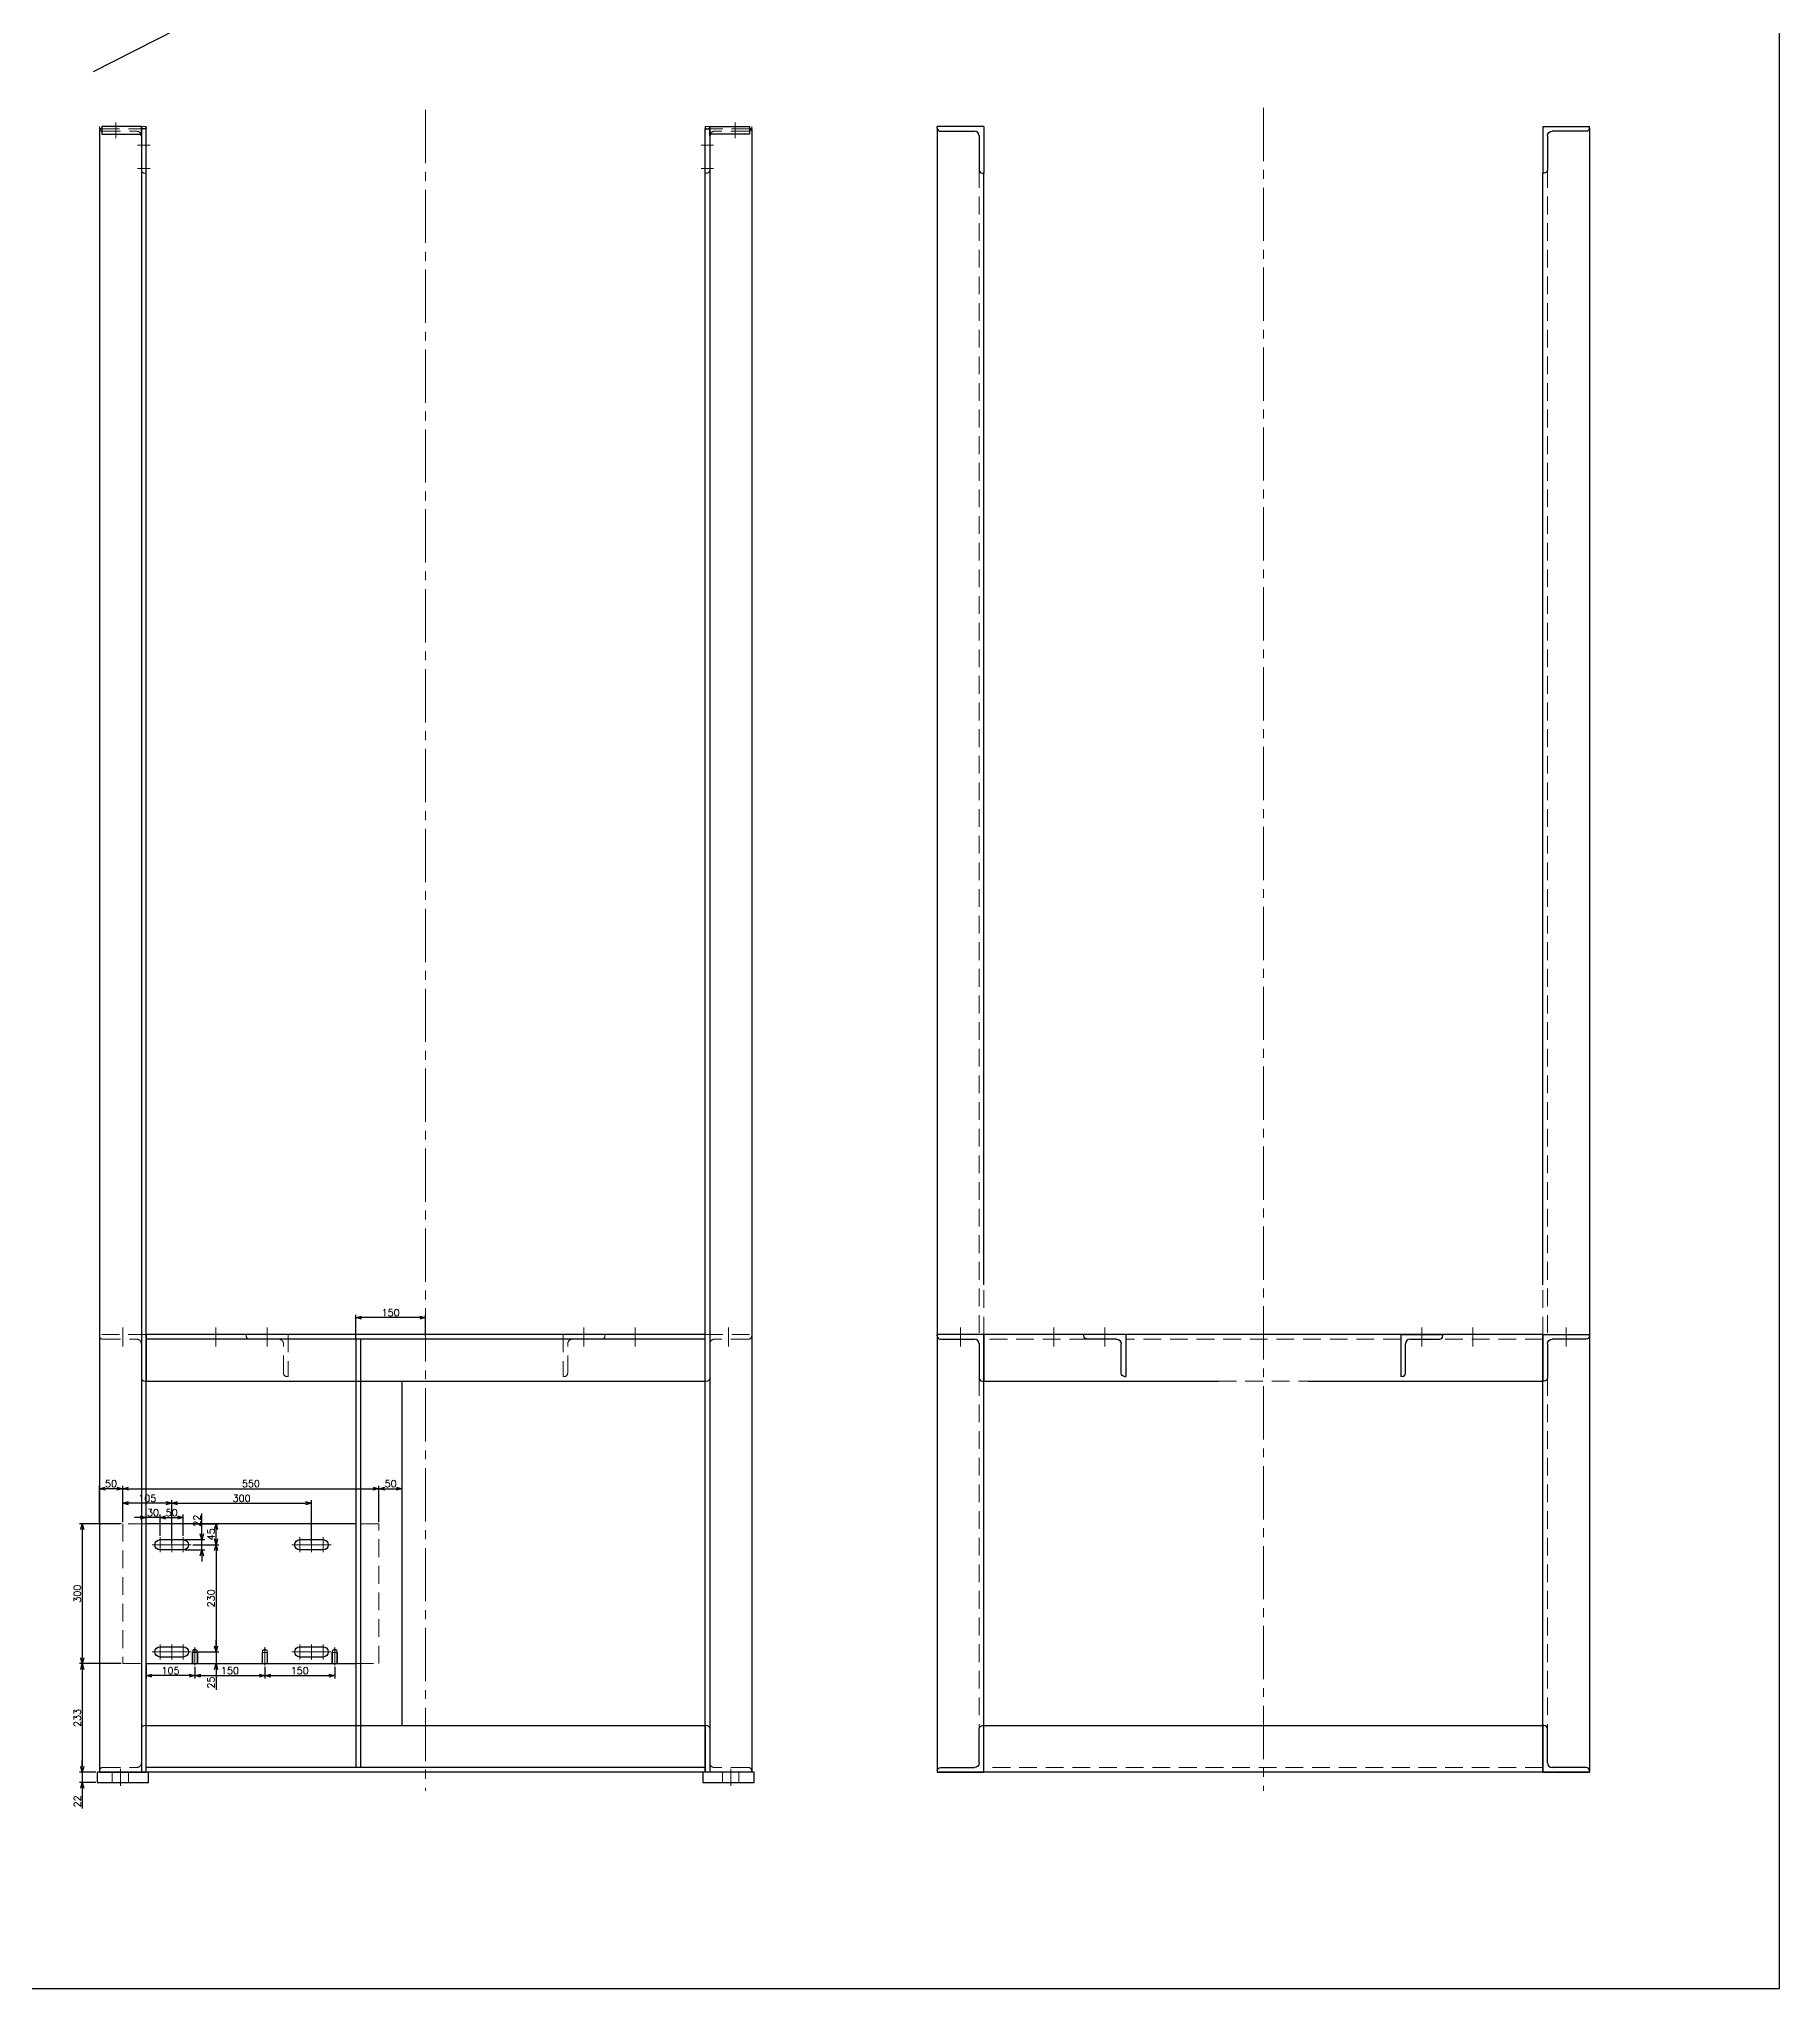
# Model space of a CAD drawing. Header units: millimetres. Extents: x -16130 to 36813, y -8099 to 27484.
# Drawn here: x -5386 to -1651, y 6325 to 10509 of the extents above; entities that cross this region are included whole.
import ezdxf

# ---------------------------------------------------------------- set-up
doc = ezdxf.new("R2010")
doc.units = ezdxf.units.MM
doc.header["$LTSCALE"] = 6
doc.header["$PDMODE"] = 99
doc.header["$PDSIZE"] = 1
doc.linetypes.add('CENTER2', pattern=[28.575, 19.05, -3.175, 3.175, -3.175])
doc.linetypes.add('HIDDEN', pattern=[9.525, 6.35, -3.175])
for name, color, linetype, lineweight in [('04_HIDDEN', 2, 'HIDDEN', 13), ('05_CENTER', 4, 'CENTER2', 13), ('08_DIM', 3, 'Continuous', 13)]:
    doc.layers.add(name, color=color, linetype=linetype, lineweight=lineweight)
doc.layers.add('10_DRAFT', color=8, linetype='Continuous', lineweight=0, plot=False)
doc.styles.add('KSS_TXT', font='txt.shx', dxfattribs={"bigfont": 'extfont2.shx'})
doc.dimstyles.new('KSS_DIM', dxfattribs={"dimtxt": 3, "dimasz": 2.5, "dimexe": 1.25, "dimexo": 0.625, "dimtad": 1, "dimdsep": 46, "dimtxsty": 'KSS_TXT', "dimblk": 'OPEN30', "dimcen": 0, "dimazin": 2, "dimtfac": 0.75, "dimtmove": 0, "dimatfit": 3, "dimldrblk": 'OPEN30', "dimfxl": 1, "dimtolj": 1, "dimarcsym": 0})

# ---------------------------------------------------------------- blocks, each defined once
blk = doc.blocks.new('A$C2B834F33_1_1')
at = {"color": 0}
for p, q in [((0, 0), (-100, 0)), ((-100, -3), (-100, 0)), ((0, 0), (0, -100)), ((-93, -10), (-20, -10)), ((-10, -20), (-10, -93)), ((-3, -100), (0, -100))]:
    blk.add_line(p, q, dxfattribs=at)
for centre, radius, start, end in [((-93, -3), 7, 180, 270), ((-20, -20), 10, 0, 90), ((-3, -93), 7, 180, 270)]:
    blk.add_arc(centre, radius, start, end, dxfattribs=at)
blk = doc.blocks.new('A$C508A7F88_1_1')
at = {"color": 0}
for p, q in [((0, 0), (0, -90)), ((0, 0), (90, 0)), ((90, -3), (90, 0)), ((10, -83), (10, -20)), ((20, -10), (83, -10)), ((3, -90), (0, -90))]:
    blk.add_line(p, q, dxfattribs=at)
for centre, radius, start, end in [((20, -20), 10, 90, 180), ((83, -3), 7, 270, 0), ((3, -83), 7, 270, 0)]:
    blk.add_arc(centre, radius, start, end, dxfattribs=at)
blk = doc.blocks.new('A$C036E680E_1_1')
at = {"color": 0}
for p, q in [((-610, 2592), (-610, -934)), ((610, 2592), (610, -934)), ((600, -5), (-600, -5)), ((-150, -5), (-150, -924)), ((-140, -5), (-140, -924)), ((-50, -834), (-50, -95)), ((600, -924), (-600, -924))]:
    blk.add_line(p, q, dxfattribs=at)
at = {"color": 3}
for points in [[(-695, 2592), (-698, 2592), (-695, 2595), (-695, 2595)], [(-610, 2592), (-607, 2592), (-610, 2595), (-610, 2595)], [(-600, 2592), (-603, 2592), (-600, 2595), (-600, 2595)], [(600, 2592), (603, 2592), (600, 2595), (600, 2595)], [(610, 2592), (607, 2592), (610, 2595), (610, 2595)], [(695, 2592), (698, 2592), (695, 2595), (695, 2595)], [(-610, 2581), (-613, 2581), (-610, 2578), (-610, 2578)], [(610, 2581), (613, 2581), (610, 2578), (610, 2578)]]:
    blk.add_lwpolyline(points, close=True, dxfattribs=at)
at = {"color": 0}
for points in [[(-610, 2597), (-695, 2597), (-695, 2581), (-610, 2581)], [(610, 2597), (695, 2597), (695, 2581), (610, 2581)], [(-600, -95), (600, -95), (600, 5), (-600, 5)], [(-600, -834), (600, -834), (600, -934), (-600, -934)], [(-705, -956), (-595, -956), (-595, -934), (-705, -934)], [(595, -956), (705, -956), (705, -934), (595, -934)]]:
    blk.add_lwpolyline(points, close=True, dxfattribs=at)
for points in [[(-695, 2592), (-700, 2592), (-700, -934), (-600, -934), (-600, 2592), (-610, 2592)], [(695, 2592), (700, 2592), (700, -934), (600, -934), (600, 2592), (610, 2592)], [(-150, -401), (-600, -401)], [(-600, -701), (-150, -701)]]:
    blk.add_lwpolyline(points, dxfattribs=at)
for points in [[(-520, -457), (-570, -457, -1), (-570, -435), (-520, -435, -1)], [(-220, -457), (-270, -457, -1), (-270, -435), (-220, -435, -1)], [(-520, -687), (-570, -687, -1), (-570, -665), (-520, -665, -1)], [(-220, -687), (-270, -687, -1), (-270, -665), (-220, -665, -1)]]:
    blk.add_lwpolyline(points, format="xyb", close=True, dxfattribs=at)
at = {"layer": '04_HIDDEN'}
for p, q in [((-695, 2592), (-610, 2592)), ((695, 2592), (610, 2592)), ((-499.7, -672), (-495, -669.3)), ((-495, -669.3), (-490.2, -672)), ((-349.7, -672), (-345, -669.3)), ((-345, -669.3), (-340.2, -672)), ((-199.7, -672), (-195, -669.3)), ((-195, -669.3), (-190.2, -672)), ((-501, -677), (-501, -701)), ((-489, -677), (-501, -677)), ((-490.2, -672), (-499.7, -672)), ((-499.7, -672), (-499.7, -701)), ((-490.2, -672), (-490.2, -701)), ((-489, -677), (-489, -701)), ((-351, -677), (-351, -701)), ((-339, -677), (-351, -677)), ((-340.2, -672), (-349.7, -672)), ((-349.7, -672), (-349.7, -701)), ((-340.2, -672), (-340.2, -701)), ((-339, -677), (-339, -701)), ((-201, -677), (-201, -701)), ((-189, -677), (-201, -677)), ((-190.2, -672), (-199.7, -672)), ((-199.7, -672), (-199.7, -701)), ((-190.2, -672), (-190.2, -701)), ((-189, -677), (-189, -701)), ((-672.5, -934), (-672.5, -956)), ((-637.5, -934), (-637.5, -956)), ((637.5, -934), (637.5, -956)), ((672.5, -934), (672.5, -956))]:
    blk.add_line(p, q, dxfattribs=at)
for points in [[(-600, -401), (-650, -401), (-650, -701), (-600, -701)], [(-150, -701), (-100, -701), (-100, -401), (-150, -401)]]:
    blk.add_lwpolyline(points, dxfattribs=at)
at = {"layer": '05_CENTER'}
for p, q in [((-664.7, 2605.8), (-664.7, 2571.9)), ((0, 2633.1), (0, -973.8)), ((664.7, 2605.8), (664.7, 2571.9)), ((-591.5, 2557), (-618.3, 2557)), ((591.5, 2557), (618.3, 2557)), ((-591.5, 2507), (-618.3, 2507)), ((591.5, 2507), (618.3, 2507)), ((-650, 19.9), (-650, -20.3)), ((-450, 19.9), (-450, -20.3)), ((-340, 19.9), (-340, -20.3)), ((340, 19.9), (340, -20.3)), ((450, 19.9), (450, -20.3)), ((650, 19.9), (650, -20.3)), ((-587.1, -446), (-502.9, -446)), ((-570, -462.1), (-570, -429.9)), ((-520, -462.1), (-520, -429.9)), ((-287.1, -446), (-202.9, -446)), ((-270, -462.1), (-270, -429.9)), ((-220, -462.1), (-220, -429.9)), ((-570, -692.1), (-570, -659.9)), ((-520, -692.1), (-520, -659.9)), ((-495, -666), (-495, -705)), ((-345, -666), (-345, -705)), ((-270, -692.1), (-270, -659.9)), ((-220, -692.1), (-220, -659.9)), ((-195, -666), (-195, -705)), ((-587.1, -676), (-502.9, -676)), ((-287.1, -676), (-202.9, -676)), ((-655, -926.5), (-655, -963.3)), ((655, -926.5), (655, -963.3))]:
    blk.add_line(p, q, dxfattribs=at)
at = {"layer": '10_DRAFT', "linetype": 'CENTER2'}
for p, q in [((-545, -462.1), (-545, -429.9)), ((-245, -462.1), (-245, -429.9)), ((-545, -692.1), (-545, -659.9)), ((-245, -692.1), (-245, -659.9))]:
    blk.add_line(p, q, dxfattribs=at)
at = {"layer": '04_HIDDEN'}
for name, p in [('A$C2B834F33_1_1', (-600, 2597)), ('A$C2B834F33_1_1', (-600, 5)), ('A$C508A7F88_1_1', (295, 5))]:
    blk.add_blockref(name, p, dxfattribs=at)
at = {"layer": '04_HIDDEN', "xscale": -1}
for name, p in [('A$C2B834F33_1_1', (600, 2597)), ('A$C508A7F88_1_1', (-295, 5)), ('A$C2B834F33_1_1', (600, 5))]:
    blk.add_blockref(name, p, dxfattribs=at)
at = {"layer": '04_HIDDEN', "xscale": -1, "rotation": 180}
blk.add_blockref('A$C2B834F33_1_1', (-600, -934), dxfattribs=at)
at = {"layer": '04_HIDDEN', "rotation": 180}
blk.add_blockref('A$C2B834F33_1_1', (600, -934), dxfattribs=at)
blk = doc.blocks.new('_Open30')
at = {"color": 0, "linetype": 'ByBlock', "lineweight": -2}
for p, q in [((-1, 0.27), (0, 0)), ((0, 0), (-1, -0.27)), ((0, 0), (-1, 0))]:
    blk.add_line(p, q, dxfattribs=at)
blk = doc.blocks.new('*D1912')
at = {"layer": '08_DIM', "color": 0, "lineweight": -2, "transparency": 16777216}
for p, q in [((-5126.1, 7297.3), (-5126.1, 7342.7)), ((-5113.6, 7336.4), (-5088.6, 7336.4)), ((-5076.1, 7297.3), (-5076.1, 7342.7))]:
    blk.add_line(p, q, dxfattribs=at)
at = {"layer": 'Defpoints', "color": 0, "transparency": 16777216}
for p in [(-5076.1, 7336.4), (-5126.1, 7294.1), (-5076.1, 7294.1)]:
    blk.add_point(p, dxfattribs=at)
at = {"layer": '08_DIM', "color": 0, "lineweight": -2, "transparency": 16777216, "xscale": 12.5, "yscale": 12.5, "zscale": 12.5, "rotation": 180}
blk.add_blockref('_Open30', (-5126.1, 7336.4), dxfattribs=at)
at = {"layer": '08_DIM', "color": 0, "lineweight": -2, "transparency": 16777216, "xscale": 12.5, "yscale": 12.5, "zscale": 12.5}
blk.add_blockref('_Open30', (-5076.1, 7336.4), dxfattribs=at)
at = {"layer": '08_DIM', "color": 0, "transparency": 16777216, "insert": (-5101.1, 7347.1), "char_height": 15, "attachment_point": 5, "style": 'KSS_TXT'}
blk.add_mtext('\\A1;50', dxfattribs=at)
blk = doc.blocks.new('*D1913')
at = {"layer": '08_DIM', "color": 0, "lineweight": -2, "transparency": 16777216}
for p, q in [((-5036.4, 7301.5), (-5036.4, 7345.2)), ((-5073, 7289), (-5030.2, 7289)), ((-5036.4, 7267), (-5036.4, 7289)), ((-5073, 7267), (-5030.2, 7267)), ((-5036.4, 7254.5), (-5036.4, 7242))]:
    blk.add_line(p, q, dxfattribs=at)
at = {"layer": 'Defpoints', "color": 0, "transparency": 16777216}
for p in [(-5076.1, 7289), (-5036.4, 7289), (-5076.1, 7267)]:
    blk.add_point(p, dxfattribs=at)
at = {"layer": '08_DIM', "color": 0, "lineweight": -2, "transparency": 16777216, "xscale": 12.5, "yscale": 12.5, "zscale": 12.5}
for p, rotation in [((-5036.4, 7289), 270), ((-5036.4, 7267), 90)]:
    blk.add_blockref('_Open30', p, dxfattribs=dict(at, rotation=rotation))
at = {"layer": '08_DIM', "color": 0, "transparency": 16777216, "insert": (-5047, 7329.6), "char_height": 15, "attachment_point": 5, "rotation": 90, "style": 'KSS_TXT'}
blk.add_mtext('\\A1;22', dxfattribs=at)
blk = doc.blocks.new('*D1914')
at = {"layer": '08_DIM', "color": 0, "lineweight": -2, "transparency": 16777216}
for p, q in [((-5055.9, 7323), (-4999.7, 7323)), ((-5005.9, 7290.5), (-5005.9, 7310.5)), ((-5055.9, 7278), (-4999.7, 7278))]:
    blk.add_line(p, q, dxfattribs=at)
at = {"layer": 'Defpoints', "color": 0, "transparency": 16777216}
for p in [(-5059.1, 7323), (-5005.9, 7323), (-5059.1, 7278)]:
    blk.add_point(p, dxfattribs=at)
at = {"layer": '08_DIM', "color": 0, "lineweight": -2, "transparency": 16777216, "xscale": 12.5, "yscale": 12.5, "zscale": 12.5}
for p, rotation in [((-5005.9, 7323), 90), ((-5005.9, 7278), 270)]:
    blk.add_blockref('_Open30', p, dxfattribs=dict(at, rotation=rotation))
at = {"layer": '08_DIM', "color": 0, "transparency": 16777216, "insert": (-5016.6, 7300.5), "char_height": 15, "attachment_point": 5, "rotation": 90, "style": 'KSS_TXT'}
blk.add_mtext('\\A1;45', dxfattribs=at)
blk = doc.blocks.new('*D1915')
at = {"layer": '08_DIM', "color": 0, "lineweight": -2, "transparency": 16777216}
for p, q in [((-5055.9, 7278), (-4999.7, 7278)), ((-5005.9, 7265.5), (-5005.9, 7060.5)), ((-5055.9, 7048), (-4999.7, 7048))]:
    blk.add_line(p, q, dxfattribs=at)
at = {"layer": 'Defpoints', "color": 0, "transparency": 16777216}
for p in [(-5059.1, 7278), (-5059.1, 7048), (-5005.9, 7048)]:
    blk.add_point(p, dxfattribs=at)
at = {"layer": '08_DIM', "color": 0, "lineweight": -2, "transparency": 16777216, "xscale": 12.5, "yscale": 12.5, "zscale": 12.5}
for p, rotation in [((-5005.9, 7278), 90), ((-5005.9, 7048), 270)]:
    blk.add_blockref('_Open30', p, dxfattribs=dict(at, rotation=rotation))
at = {"layer": '08_DIM', "color": 0, "transparency": 16777216, "insert": (-5016.6, 7163), "char_height": 15, "attachment_point": 5, "rotation": 90, "style": 'KSS_TXT'}
blk.add_mtext('\\A1;230', dxfattribs=at)
blk = doc.blocks.new('*D1916')
at = {"layer": '08_DIM', "color": 0, "lineweight": -2, "transparency": 16777216}
for p, q in [((-5005.9, 7060.5), (-5005.9, 7073)), ((-5055.9, 7048), (-4999.7, 7048)), ((-5005.9, 7048), (-5005.9, 7023)), ((-5042, 7023), (-4999.7, 7023)), ((-5005.9, 7010.5), (-5005.9, 6966.7))]:
    blk.add_line(p, q, dxfattribs=at)
at = {"layer": 'Defpoints', "color": 0, "transparency": 16777216}
for p in [(-5059.1, 7048), (-5045.1, 7023), (-5005.9, 7023)]:
    blk.add_point(p, dxfattribs=at)
at = {"layer": '08_DIM', "color": 0, "lineweight": -2, "transparency": 16777216, "xscale": 12.5, "yscale": 12.5, "zscale": 12.5}
for p, rotation in [((-5005.9, 7048), 270), ((-5005.9, 7023), 90)]:
    blk.add_blockref('_Open30', p, dxfattribs=dict(at, rotation=rotation))
at = {"layer": '08_DIM', "color": 0, "transparency": 16777216, "insert": (-5016.6, 6982.4), "char_height": 15, "attachment_point": 5, "rotation": 90, "style": 'KSS_TXT'}
blk.add_mtext('\\A1;25', dxfattribs=at)
blk = doc.blocks.new('*D1917')
at = {"layer": '08_DIM', "color": 0, "lineweight": -2, "transparency": 16777216}
for p, q in [((-5206.1, 7326.1), (-5206.1, 7373.5)), ((-5113.6, 7367.2), (-5193.6, 7367.2)), ((-5101.1, 7281.1), (-5101.1, 7373.5))]:
    blk.add_line(p, q, dxfattribs=at)
at = {"layer": 'Defpoints', "color": 0, "transparency": 16777216}
for p in [(-5206.1, 7367.2), (-5206.1, 7323), (-5101.1, 7278)]:
    blk.add_point(p, dxfattribs=at)
at = {"layer": '08_DIM', "color": 0, "lineweight": -2, "transparency": 16777216, "xscale": 12.5, "yscale": 12.5, "zscale": 12.5, "rotation": 180}
blk.add_blockref('_Open30', (-5206.1, 7367.2), dxfattribs=at)
at = {"layer": '08_DIM', "color": 0, "lineweight": -2, "transparency": 16777216, "xscale": 12.5, "yscale": 12.5, "zscale": 12.5}
blk.add_blockref('_Open30', (-5101.1, 7367.2), dxfattribs=at)
at = {"layer": '08_DIM', "color": 0, "transparency": 16777216, "insert": (-5153.6, 7377.9), "char_height": 15, "attachment_point": 5, "style": 'KSS_TXT'}
blk.add_mtext('\\A1;105', dxfattribs=at)
blk = doc.blocks.new('*D1918')
at = {"layer": '08_DIM', "color": 0, "lineweight": -2, "transparency": 16777216}
for p, q in [((-5101.1, 7281.1), (-5101.1, 7373.5)), ((-5088.6, 7367.2), (-4813.6, 7367.2)), ((-4801.1, 7281.1), (-4801.1, 7373.5))]:
    blk.add_line(p, q, dxfattribs=at)
at = {"layer": 'Defpoints', "color": 0, "transparency": 16777216}
for p in [(-4801.1, 7367.2), (-5101.1, 7278), (-4801.1, 7278)]:
    blk.add_point(p, dxfattribs=at)
at = {"layer": '08_DIM', "color": 0, "lineweight": -2, "transparency": 16777216, "xscale": 12.5, "yscale": 12.5, "zscale": 12.5, "rotation": 180}
blk.add_blockref('_Open30', (-5101.1, 7367.2), dxfattribs=at)
at = {"layer": '08_DIM', "color": 0, "lineweight": -2, "transparency": 16777216, "xscale": 12.5, "yscale": 12.5, "zscale": 12.5}
blk.add_blockref('_Open30', (-4801.1, 7367.2), dxfattribs=at)
at = {"layer": '08_DIM', "color": 0, "transparency": 16777216, "insert": (-4951.1, 7377.9), "char_height": 15, "attachment_point": 5, "style": 'KSS_TXT'}
blk.add_mtext('\\A1;300', dxfattribs=at)
blk = doc.blocks.new('*D1919')
at = {"layer": '08_DIM', "color": 0, "lineweight": -2, "transparency": 16777216}
for p, q in [((-5206.1, 7326.1), (-5206.1, 7404.6)), ((-5193.6, 7398.3), (-4668.6, 7398.3)), ((-4656.1, 7326.1), (-4656.1, 7404.6))]:
    blk.add_line(p, q, dxfattribs=at)
at = {"layer": 'Defpoints', "color": 0, "transparency": 16777216}
for p in [(-4656.1, 7398.3), (-5206.1, 7323), (-4656.1, 7323)]:
    blk.add_point(p, dxfattribs=at)
at = {"layer": '08_DIM', "color": 0, "lineweight": -2, "transparency": 16777216, "xscale": 12.5, "yscale": 12.5, "zscale": 12.5, "rotation": 180}
blk.add_blockref('_Open30', (-5206.1, 7398.3), dxfattribs=at)
at = {"layer": '08_DIM', "color": 0, "lineweight": -2, "transparency": 16777216, "xscale": 12.5, "yscale": 12.5, "zscale": 12.5}
blk.add_blockref('_Open30', (-4656.1, 7398.3), dxfattribs=at)
at = {"layer": '08_DIM', "color": 0, "transparency": 16777216, "insert": (-4931.1, 7409), "char_height": 15, "attachment_point": 5, "style": 'KSS_TXT'}
blk.add_mtext('\\A1;550', dxfattribs=at)
blk = doc.blocks.new('*D1920')
at = {"layer": '08_DIM', "color": 0, "lineweight": -2, "transparency": 16777216}
for p, q in [((-5256.1, 7326.1), (-5256.1, 7404.6)), ((-5218.6, 7398.3), (-5243.6, 7398.3)), ((-5206.1, 7326.1), (-5206.1, 7404.6))]:
    blk.add_line(p, q, dxfattribs=at)
at = {"layer": 'Defpoints', "color": 0, "transparency": 16777216}
for p in [(-5256.1, 7398.3), (-5256.1, 7323), (-5206.1, 7323)]:
    blk.add_point(p, dxfattribs=at)
at = {"layer": '08_DIM', "color": 0, "lineweight": -2, "transparency": 16777216, "xscale": 12.5, "yscale": 12.5, "zscale": 12.5, "rotation": 180}
blk.add_blockref('_Open30', (-5256.1, 7398.3), dxfattribs=at)
at = {"layer": '08_DIM', "color": 0, "lineweight": -2, "transparency": 16777216, "xscale": 12.5, "yscale": 12.5, "zscale": 12.5}
blk.add_blockref('_Open30', (-5206.1, 7398.3), dxfattribs=at)
at = {"layer": '08_DIM', "color": 0, "transparency": 16777216, "insert": (-5231.1, 7409), "char_height": 15, "attachment_point": 5, "style": 'KSS_TXT'}
blk.add_mtext('\\A1;50', dxfattribs=at)
blk = doc.blocks.new('*D1921')
at = {"layer": '08_DIM', "color": 0, "lineweight": -2, "transparency": 16777216}
for p, q in [((-4656.1, 7326.1), (-4656.1, 7404.6)), ((-4643.6, 7398.3), (-4618.6, 7398.3)), ((-4606.1, 7326.1), (-4606.1, 7404.6))]:
    blk.add_line(p, q, dxfattribs=at)
at = {"layer": 'Defpoints', "color": 0, "transparency": 16777216}
for p in [(-4606.1, 7398.3), (-4656.1, 7323), (-4606.1, 7323)]:
    blk.add_point(p, dxfattribs=at)
at = {"layer": '08_DIM', "color": 0, "lineweight": -2, "transparency": 16777216, "xscale": 12.5, "yscale": 12.5, "zscale": 12.5, "rotation": 180}
blk.add_blockref('_Open30', (-4656.1, 7398.3), dxfattribs=at)
at = {"layer": '08_DIM', "color": 0, "lineweight": -2, "transparency": 16777216, "xscale": 12.5, "yscale": 12.5, "zscale": 12.5}
blk.add_blockref('_Open30', (-4606.1, 7398.3), dxfattribs=at)
at = {"layer": '08_DIM', "color": 0, "transparency": 16777216, "insert": (-4631.1, 7409), "char_height": 15, "attachment_point": 5, "style": 'KSS_TXT'}
blk.add_mtext('\\A1;50', dxfattribs=at)
blk = doc.blocks.new('*D1922')
at = {"layer": '08_DIM', "color": 0, "lineweight": -2, "transparency": 16777216}
for p, q in [((-5209.2, 7323), (-5299.1, 7323)), ((-5292.9, 7310.5), (-5292.9, 7035.5)), ((-5209.2, 7023), (-5299.1, 7023))]:
    blk.add_line(p, q, dxfattribs=at)
at = {"layer": 'Defpoints', "color": 0, "transparency": 16777216}
for p in [(-5206.1, 7323), (-5292.9, 7023), (-5206.1, 7023)]:
    blk.add_point(p, dxfattribs=at)
at = {"layer": '08_DIM', "color": 0, "lineweight": -2, "transparency": 16777216, "xscale": 12.5, "yscale": 12.5, "zscale": 12.5}
for p, rotation in [((-5292.9, 7323), 90), ((-5292.9, 7023), 270)]:
    blk.add_blockref('_Open30', p, dxfattribs=dict(at, rotation=rotation))
at = {"layer": '08_DIM', "color": 0, "transparency": 16777216, "insert": (-5303.5, 7173), "char_height": 15, "attachment_point": 5, "rotation": 90, "style": 'KSS_TXT'}
blk.add_mtext('\\A1;300', dxfattribs=at)
blk = doc.blocks.new('*D1923')
at = {"layer": '08_DIM', "color": 0, "lineweight": -2, "transparency": 16777216}
for p, q in [((-5209.2, 7023), (-5299.1, 7023)), ((-5292.9, 7010.5), (-5292.9, 6802.5)), ((-5264.2, 6790), (-5299.1, 6790))]:
    blk.add_line(p, q, dxfattribs=at)
at = {"layer": 'Defpoints', "color": 0, "transparency": 16777216}
for p in [(-5206.1, 7023), (-5292.9, 6790), (-5261.1, 6790)]:
    blk.add_point(p, dxfattribs=at)
at = {"layer": '08_DIM', "color": 0, "lineweight": -2, "transparency": 16777216, "xscale": 12.5, "yscale": 12.5, "zscale": 12.5}
for p, rotation in [((-5292.9, 7023), 90), ((-5292.9, 6790), 270)]:
    blk.add_blockref('_Open30', p, dxfattribs=dict(at, rotation=rotation))
at = {"layer": '08_DIM', "color": 0, "transparency": 16777216, "insert": (-5303.5, 6906.5), "char_height": 15, "attachment_point": 5, "rotation": 90, "style": 'KSS_TXT'}
blk.add_mtext('\\A1;233', dxfattribs=at)
blk = doc.blocks.new('*D1924')
at = {"layer": '08_DIM', "color": 0, "lineweight": -2, "transparency": 16777216}
for p, q in [((-5051.1, 7015.9), (-5051.1, 6990.9)), ((-5038.6, 6997.2), (-4913.6, 6997.2)), ((-4901.1, 7015.9), (-4901.1, 6990.9))]:
    blk.add_line(p, q, dxfattribs=at)
at = {"layer": 'Defpoints', "color": 0, "transparency": 16777216}
for p in [(-5051.1, 7019), (-4901.1, 7019), (-4901.1, 6997.2)]:
    blk.add_point(p, dxfattribs=at)
at = {"layer": '08_DIM', "color": 0, "lineweight": -2, "transparency": 16777216, "xscale": 12.5, "yscale": 12.5, "zscale": 12.5, "rotation": 180}
blk.add_blockref('_Open30', (-5051.1, 6997.2), dxfattribs=at)
at = {"layer": '08_DIM', "color": 0, "lineweight": -2, "transparency": 16777216, "xscale": 12.5, "yscale": 12.5, "zscale": 12.5}
blk.add_blockref('_Open30', (-4901.1, 6997.2), dxfattribs=at)
at = {"layer": '08_DIM', "color": 0, "transparency": 16777216, "insert": (-4976.1, 7007.8), "char_height": 15, "attachment_point": 5, "style": 'KSS_TXT'}
blk.add_mtext('\\A1;150', dxfattribs=at)
blk = doc.blocks.new('*D1925')
at = {"layer": '08_DIM', "color": 0, "lineweight": -2, "transparency": 16777216}
for p, q in [((-4901.1, 7015.9), (-4901.1, 6990.9)), ((-4888.6, 6997.2), (-4763.6, 6997.2)), ((-4751.1, 7015.9), (-4751.1, 6990.9))]:
    blk.add_line(p, q, dxfattribs=at)
at = {"layer": 'Defpoints', "color": 0, "transparency": 16777216}
for p in [(-4901.1, 7019), (-4751.1, 7019), (-4751.1, 6997.2)]:
    blk.add_point(p, dxfattribs=at)
at = {"layer": '08_DIM', "color": 0, "lineweight": -2, "transparency": 16777216, "xscale": 12.5, "yscale": 12.5, "zscale": 12.5, "rotation": 180}
blk.add_blockref('_Open30', (-4901.1, 6997.2), dxfattribs=at)
at = {"layer": '08_DIM', "color": 0, "lineweight": -2, "transparency": 16777216, "xscale": 12.5, "yscale": 12.5, "zscale": 12.5}
blk.add_blockref('_Open30', (-4751.1, 6997.2), dxfattribs=at)
at = {"layer": '08_DIM', "color": 0, "transparency": 16777216, "insert": (-4826.1, 7007.8), "char_height": 15, "attachment_point": 5, "style": 'KSS_TXT'}
blk.add_mtext('\\A1;150', dxfattribs=at)
blk = doc.blocks.new('*D1926')
at = {"layer": '08_DIM', "color": 0, "lineweight": -2, "transparency": 16777216}
for p, q in [((-5156.1, 7019.9), (-5156.1, 6990.9)), ((-5063.6, 6997.2), (-5143.6, 6997.2)), ((-5051.1, 7015.9), (-5051.1, 6990.9))]:
    blk.add_line(p, q, dxfattribs=at)
at = {"layer": 'Defpoints', "color": 0, "transparency": 16777216}
for p in [(-5156.1, 7023), (-5156.1, 6997.2), (-5051.1, 7019)]:
    blk.add_point(p, dxfattribs=at)
at = {"layer": '08_DIM', "color": 0, "lineweight": -2, "transparency": 16777216, "xscale": 12.5, "yscale": 12.5, "zscale": 12.5, "rotation": 180}
blk.add_blockref('_Open30', (-5156.1, 6997.2), dxfattribs=at)
at = {"layer": '08_DIM', "color": 0, "lineweight": -2, "transparency": 16777216, "xscale": 12.5, "yscale": 12.5, "zscale": 12.5}
blk.add_blockref('_Open30', (-5051.1, 6997.2), dxfattribs=at)
at = {"layer": '08_DIM', "color": 0, "transparency": 16777216, "insert": (-5103.6, 7007.8), "char_height": 15, "attachment_point": 5, "style": 'KSS_TXT'}
blk.add_mtext('\\A1;105', dxfattribs=at)
blk = doc.blocks.new('*D1927')
at = {"layer": '08_DIM', "color": 0, "lineweight": -2, "transparency": 16777216}
for p, q in [((-4706.1, 7717.1), (-4706.1, 7771.7)), ((-4568.6, 7765.4), (-4693.6, 7765.4)), ((-4556.1, 7727.1), (-4556.1, 7771.7))]:
    blk.add_line(p, q, dxfattribs=at)
at = {"layer": 'Defpoints', "color": 0, "transparency": 16777216}
for p in [(-4706.1, 7765.4), (-4706.1, 7714), (-4556.1, 7724)]:
    blk.add_point(p, dxfattribs=at)
at = {"layer": '08_DIM', "color": 0, "lineweight": -2, "transparency": 16777216, "xscale": 12.5, "yscale": 12.5, "zscale": 12.5, "rotation": 180}
blk.add_blockref('_Open30', (-4706.1, 7765.4), dxfattribs=at)
at = {"layer": '08_DIM', "color": 0, "lineweight": -2, "transparency": 16777216, "xscale": 12.5, "yscale": 12.5, "zscale": 12.5}
blk.add_blockref('_Open30', (-4556.1, 7765.4), dxfattribs=at)
at = {"layer": '08_DIM', "color": 0, "transparency": 16777216, "insert": (-4631.1, 7776), "char_height": 15, "attachment_point": 5, "style": 'KSS_TXT'}
blk.add_mtext('\\A1;150', dxfattribs=at)
blk = doc.blocks.new('*D1928')
at = {"layer": '08_DIM', "color": 0, "lineweight": -2, "transparency": 16777216}
for p, q in [((-5168.6, 7336.4), (-5181.1, 7336.4)), ((-5156.1, 7326.1), (-5156.1, 7342.7)), ((-5126.1, 7336.4), (-5156.1, 7336.4)), ((-5126.1, 7297.3), (-5126.1, 7342.7)), ((-5113.6, 7336.4), (-5101.1, 7336.4))]:
    blk.add_line(p, q, dxfattribs=at)
at = {"layer": 'Defpoints', "color": 0, "transparency": 16777216}
for p in [(-5156.1, 7336.4), (-5156.1, 7323), (-5126.1, 7294.1)]:
    blk.add_point(p, dxfattribs=at)
at = {"layer": '08_DIM', "color": 0, "lineweight": -2, "transparency": 16777216, "xscale": 12.5, "yscale": 12.5, "zscale": 12.5}
blk.add_blockref('_Open30', (-5156.1, 7336.4), dxfattribs=at)
at = {"layer": '08_DIM', "color": 0, "lineweight": -2, "transparency": 16777216, "xscale": 12.5, "yscale": 12.5, "zscale": 12.5, "rotation": 180}
blk.add_blockref('_Open30', (-5126.1, 7336.4), dxfattribs=at)
at = {"layer": '08_DIM', "color": 0, "transparency": 16777216, "insert": (-5141.1, 7347.1), "char_height": 15, "attachment_point": 5, "style": 'KSS_TXT'}
blk.add_mtext('\\A1;30', dxfattribs=at)
blk = doc.blocks.new('*D1962')
at = {"layer": '08_DIM', "color": 0, "lineweight": -2, "transparency": 16777216}
for p, q in [((-5264.2, 6790), (-5299.1, 6790)), ((-5292.9, 6802.5), (-5292.9, 6815)), ((-5292.9, 6790), (-5292.9, 6768)), ((-5264.2, 6768), (-5299.1, 6768)), ((-5292.9, 6755.5), (-5292.9, 6711.7))]:
    blk.add_line(p, q, dxfattribs=at)
at = {"layer": 'Defpoints', "color": 0, "transparency": 16777216}
for p in [(-5261.1, 6790), (-5292.9, 6768), (-5261.1, 6768)]:
    blk.add_point(p, dxfattribs=at)
at = {"layer": '08_DIM', "color": 0, "lineweight": -2, "transparency": 16777216, "xscale": 12.5, "yscale": 12.5, "zscale": 12.5}
for p, rotation in [((-5292.9, 6790), 270), ((-5292.9, 6768), 90)]:
    blk.add_blockref('_Open30', p, dxfattribs=dict(at, rotation=rotation))
at = {"layer": '08_DIM', "color": 0, "transparency": 16777216, "insert": (-5303.5, 6727.4), "char_height": 15, "attachment_point": 5, "rotation": 90, "style": 'KSS_TXT'}
blk.add_mtext('\\A1;22', dxfattribs=at)
blk = doc.blocks.new('A$C32426051_1_1')
at = {"color": 0}
for points in [[(-700, 2589), (-700, 2589), (-700, -939), (-600, -939), (-600, 0)], [(700, 2589), (700, 2589), (700, -939), (600, -939), (600, 0)], [(-600, 107), (-600, 2492), (-600, 2492)], [(600, 107), (600, 2492), (600, 2492)], [(96, -100), (600, -100), (600, 0), (-600, 0), (-600, -100), (-96, -100)]]:
    blk.add_lwpolyline(points, dxfattribs=at)
blk.add_lwpolyline([(-600, -839), (600, -839), (600, -939), (-600, -939)], close=True, dxfattribs=at)
at = {"layer": '04_HIDDEN'}
for p, q in [((-610, 2499), (-610, 0)), ((610, 2499), (610, 0)), ((-378, -10), (-600, -10)), ((295, -10), (-295, -10)), ((600, -10), (378, -10)), ((-610, -93), (-610, -846)), ((610, -93), (610, -846)), ((600, -929), (-600, -929))]:
    blk.add_line(p, q, dxfattribs=at)
for points in [[(-600, 0), (-600, 107)], [(600, 0), (600, 107)], [(-96, -100), (96, -100)]]:
    blk.add_lwpolyline(points, dxfattribs=at)
at = {"layer": '05_CENTER'}
for p, q in [((0, 2632.4), (0, -978.8)), ((-650, 14.9), (-650, -25.3)), ((-450, 14.9), (-450, -25.3)), ((-340, 14.9), (-340, -25.3)), ((340, 14.9), (340, -25.3)), ((450, 14.9), (450, -25.3)), ((650, 14.9), (650, -25.3))]:
    blk.add_line(p, q, dxfattribs=at)
for name, p in [('A$C2B834F33_1_1', (-600, 2592)), ('A$C2B834F33_1_1', (-600, 0)), ('A$C508A7F88_1_1', (295, 0))]:
    blk.add_blockref(name, p)
at = {"xscale": -1}
for name, p in [('A$C2B834F33_1_1', (600, 2592)), ('A$C2B834F33_1_1', (600, 0)), ('A$C508A7F88_1_1', (-295, 0))]:
    blk.add_blockref(name, p, dxfattribs=at)
at = {"xscale": -1, "rotation": 180}
blk.add_blockref('A$C2B834F33_1_1', (-600, -939), dxfattribs=at)
at = {"rotation": 180}
blk.add_blockref('A$C2B834F33_1_1', (600, -939), dxfattribs=at)

msp = doc.modelspace()

# ---------------------------------------------------------------- linework, layer by layer
at = {"color": 3}
msp.add_line((-3816.68495, 11177.3273), (-5269.48484, 10438.73336), dxfattribs=at)
at = {"color": 2}
msp.add_lwpolyline([(-16130.25216, 14880.92178), (-1651.04794, 14880.92178), (-1651.04794, 6324.74419), (-16130.25216, 6324.74419)], close=True, dxfattribs=at)

# ---------------------------------------------------------------- block references
for name, p in [('A$C036E680E_1_1', (-4556.1196, 7723.99477)), ('A$C32426051_1_1', (-2757.90547, 7728.99477))]:
    msp.add_blockref(name, p)

# ---------------------------------------------------------------- dimensions: what is measured, and where the dimension line sits
at = {"layer": '08_DIM'}
for base, p1, p2, picture, middle in [((-4706.1196, 7765.41287), (-4556.1196, 7723.99477), (-4706.1196, 7713.99477), '*D1927', (-4631.1196, 7776.04829)), ((-5256.1196, 7398.33475), (-5206.1196, 7322.99476), (-5256.1196, 7322.99476), '*D1920', (-5231.1196, 7408.97016)), ((-4656.1196, 7398.33475), (-5206.1196, 7322.99476), (-4656.1196, 7322.99476), '*D1919', (-4931.1196, 7408.98058)), ((-4606.1196, 7398.33475), (-4656.1196, 7322.99476), (-4606.1196, 7322.99476), '*D1921', (-4631.1196, 7408.97016)), ((-5206.1196, 7367.23006), (-5101.11958, 7277.99476), (-5206.1196, 7322.99476), '*D1917', (-5153.61959, 7377.86547)), ((-4801.11958, 7367.23006), (-5101.11958, 7277.99476), (-4801.11958, 7277.99476), '*D1918', (-4951.11958, 7377.85506)), ((-5156.1196, 7336.42539), (-5126.11958, 7294.13559), (-5156.1196, 7322.99476), '*D1928', (-5141.11959, 7347.05039)), ((-5076.11958, 7336.42539), (-5126.11958, 7294.13559), (-5076.11958, 7294.13559), '*D1912', (-5101.11958, 7347.0608)), ((-5156.1196, 6997.17183), (-5051.1196, 7018.98532), (-5156.1196, 7022.99476), '*D1926', (-5103.6196, 7007.80724)), ((-4901.1196, 6997.17183), (-5051.1196, 7018.98532), (-4901.1196, 7018.98532), '*D1924', (-4976.1196, 7007.80724)), ((-4751.1196, 6997.17183), (-4901.1196, 7018.98532), (-4751.1196, 7018.98532), '*D1925', (-4826.1196, 7007.80724))]:
    dim = msp.add_linear_dim(base=base, p1=p1, p2=p2, dimstyle='KSS_DIM', override={"dimscale": 5}, dxfattribs=at)
    dim.commit()
    dim.dimension.update_dxf_attribs({"geometry": picture, "text_midpoint": middle})
for base, p1, p2, picture, middle in [((-5292.88183, 7022.99476), (-5206.1196, 7322.99476), (-5206.1196, 7022.99476), '*D1922', (-5303.50683, 7172.99476)), ((-5036.4042, 7288.99476), (-5076.11958, 7266.99476), (-5076.11958, 7288.99476), '*D1913', (-5047.0292, 7329.61976)), ((-5005.93545, 7322.99476), (-5059.06629, 7277.99476), (-5059.06629, 7322.99476), '*D1914', (-5016.57086, 7300.49476)), ((-5005.93545, 7047.99476), (-5059.06629, 7277.99476), (-5059.06629, 7047.99476), '*D1915', (-5016.56045, 7162.99476)), ((-5005.93545, 7022.99476), (-5059.06629, 7047.99476), (-5045.1196, 7022.99476), '*D1916', (-5016.57086, 6982.36976)), ((-5292.88183, 6789.99477), (-5206.1196, 7022.99476), (-5261.11963, 6789.99477), '*D1923', (-5303.50683, 6906.49477)), ((-5292.88183, 6767.99477), (-5261.11963, 6789.99477), (-5261.11963, 6767.99477), '*D1962', (-5303.50683, 6727.36977))]:
    dim = msp.add_linear_dim(base=base, p1=p1, p2=p2, angle=90, dimstyle='KSS_DIM', override={"dimscale": 5}, dxfattribs=at)
    dim.commit()
    dim.dimension.update_dxf_attribs({"geometry": picture, "text_midpoint": middle})

doc.saveas('drawing.dxf')
